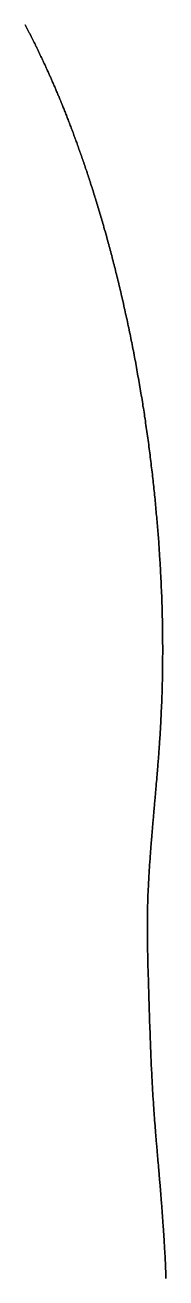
# Model space of a CAD drawing. Header units: inches. Extents: x 130170 to 284068, y 377793 to 804530.
# Drawn here: x 259856.1 to 259868, y 742929.3 to 743034.4 of the extents above; entities that cross this region are included whole.
import ezdxf

# ---------------------------------------------------------------- set-up
doc = ezdxf.new("R2010")
doc.units = ezdxf.units.IN
doc.header["$MEASUREMENT"] = 0
doc.layers.add('muni_il', color=7, linetype='Continuous')

msp = doc.modelspace()

# ---------------------------------------------------------------- linework, layer by layer
at = {"layer": 'muni_il'}
for points in [[(259867.96, 742929.24), (259867.96, 742929.31), (259867.96, 742929.38), (259867.95, 742929.45), (259867.95, 742929.52), (259867.95, 742929.6), (259867.94, 742929.67), (259867.94, 742929.75), (259867.94, 742929.83), (259867.94, 742929.91), (259867.93, 742929.99), (259867.93, 742930.07), (259867.93, 742930.16), (259867.92, 742930.24), (259867.92, 742930.33), (259867.91, 742930.42), (259867.91, 742930.51), (259867.91, 742930.6), (259867.9, 742930.69), (259867.9, 742930.78), (259867.89, 742930.87), (259867.89, 742930.97), (259867.88, 742931.06), (259867.88, 742931.16), (259867.87, 742931.26), (259867.87, 742931.36), (259867.86, 742931.46), (259867.86, 742931.55), (259867.85, 742931.65), (259867.84, 742931.76), (259867.84, 742931.86), (259867.83, 742931.96), (259867.83, 742932.06), (259867.82, 742932.16), (259867.81, 742932.27), (259867.81, 742932.37), (259867.8, 742932.47), (259867.8, 742932.58), (259867.79, 742932.68), (259867.78, 742932.79), (259867.78, 742932.89), (259867.77, 742933), (259867.76, 742933.1), (259867.75, 742933.21), (259867.75, 742933.31), (259867.74, 742933.42), (259867.73, 742933.52), (259867.73, 742933.63), (259867.72, 742933.73), (259867.71, 742933.84), (259867.7, 742933.94), (259867.7, 742934.04), (259867.69, 742934.15), (259867.68, 742934.25), (259867.67, 742934.35), (259867.67, 742934.46), (259867.66, 742934.56), (259867.65, 742934.66), (259867.64, 742934.76), (259867.64, 742934.86), (259867.63, 742934.96), (259867.62, 742935.06), (259867.61, 742935.16), (259867.61, 742935.26), (259867.6, 742935.36), (259867.59, 742935.46), (259867.58, 742935.56), (259867.58, 742935.65), (259867.57, 742935.75), (259867.56, 742935.85), (259867.55, 742935.94), (259867.55, 742936.03), (259867.54, 742936.13), (259867.53, 742936.22), (259867.52, 742936.31), (259867.52, 742936.41), (259867.51, 742936.5), (259867.5, 742936.59), (259867.5, 742936.68), (259867.49, 742936.77), (259867.48, 742936.85), (259867.47, 742936.94), (259867.47, 742937.03), (259867.46, 742937.11), (259867.45, 742937.2), (259867.44, 742937.29), (259867.44, 742937.37), (259867.43, 742937.45), (259867.42, 742937.54), (259867.42, 742937.62), (259867.41, 742937.7), (259867.4, 742937.78), (259867.4, 742937.86), (259867.39, 742937.94), (259867.38, 742938.02), (259867.38, 742938.1), (259867.37, 742938.18), (259867.36, 742938.25), (259867.36, 742938.33), (259867.35, 742938.41), (259867.34, 742938.48), (259867.34, 742938.56), (259867.33, 742938.63), (259867.32, 742938.7), (259867.32, 742938.78), (259867.31, 742938.85), (259867.3, 742938.92), (259867.3, 742938.99), (259867.29, 742939.06), (259867.29, 742939.13), (259867.28, 742939.2), (259867.27, 742939.27), (259867.27, 742939.34), (259867.26, 742939.41), (259867.26, 742939.48), (259867.25, 742939.54), (259867.25, 742939.61), (259867.24, 742939.68), (259867.23, 742939.74), (259867.23, 742939.81), (259867.22, 742939.87), (259867.22, 742939.94), (259867.21, 742940), (259867.21, 742940.07), (259867.2, 742940.13), (259867.19, 742940.2), (259867.19, 742940.26), (259867.18, 742940.32), (259867.18, 742940.38), (259867.17, 742940.44), (259867.17, 742940.51), (259867.16, 742940.57), (259867.16, 742940.63), (259867.15, 742940.69), (259867.15, 742940.75), (259867.14, 742940.81), (259867.14, 742940.87), (259867.13, 742940.93), (259867.13, 742940.99), (259867.12, 742941.05), (259867.12, 742941.11), (259867.11, 742941.17), (259867.11, 742941.22), (259867.1, 742941.28), (259867.1, 742941.34), (259867.09, 742941.4), (259867.09, 742941.46), (259867.08, 742941.51), (259867.08, 742941.57), (259867.08, 742941.63), (259867.07, 742941.68), (259867.07, 742941.74), (259867.06, 742941.8), (259867.06, 742941.85), (259867.05, 742941.91), (259867.05, 742941.97), (259867.04, 742942.02), (259867.04, 742942.08), (259867.04, 742942.14), (259867.03, 742942.19), (259867.03, 742942.25), (259867.02, 742942.3), (259867.02, 742942.36), (259867.01, 742942.41), (259867.01, 742942.47), (259867.01, 742942.52), (259867, 742942.58), (259867, 742942.63), (259866.99, 742942.69), (259866.99, 742942.74), (259866.99, 742942.8), (259866.98, 742942.85), (259866.98, 742942.91), (259866.97, 742942.96), (259866.97, 742943.02), (259866.97, 742943.07), (259866.96, 742943.13), (259866.96, 742943.18), (259866.95, 742943.24), (259866.95, 742943.29), (259866.95, 742943.35), (259866.94, 742943.4), (259866.94, 742943.45), (259866.93, 742943.51), (259866.93, 742943.56), (259866.93, 742943.62), (259866.92, 742943.67), (259866.92, 742943.73), (259866.92, 742943.78), (259866.91, 742943.84), (259866.91, 742943.89), (259866.91, 742943.94), (259866.9, 742944), (259866.9, 742944.05), (259866.9, 742944.11), (259866.89, 742944.16), (259866.89, 742944.22), (259866.88, 742944.27), (259866.88, 742944.32), (259866.88, 742944.38), (259866.87, 742944.43), (259866.87, 742944.49), (259866.87, 742944.54), (259866.86, 742944.6), (259866.86, 742944.65), (259866.86, 742944.7), (259866.85, 742944.76), (259866.85, 742944.81), (259866.85, 742944.87), (259866.84, 742944.92), (259866.84, 742944.98), (259866.84, 742945.03), (259866.83, 742945.09), (259866.83, 742945.14), (259866.83, 742945.2), (259866.83, 742945.25), (259866.82, 742945.3), (259866.82, 742945.36), (259866.82, 742945.41), (259866.81, 742945.47), (259866.81, 742945.52), (259866.81, 742945.58), (259866.8, 742945.63), (259866.8, 742945.69), (259866.8, 742945.74), (259866.8, 742945.8), (259866.79, 742945.85), (259866.79, 742945.91), (259866.79, 742945.96), (259866.78, 742946.02), (259866.78, 742946.07), (259866.78, 742946.13), (259866.77, 742946.19), (259866.77, 742946.24), (259866.77, 742946.3), (259866.77, 742946.35), (259866.76, 742946.41), (259866.76, 742946.46), (259866.76, 742946.52), (259866.76, 742946.57), (259866.75, 742946.63), (259866.75, 742946.69), (259866.75, 742946.74), (259866.74, 742946.8), (259866.74, 742946.85), (259866.74, 742946.91), (259866.74, 742946.97), (259866.73, 742947.02), (259866.73, 742947.08), (259866.73, 742947.14), (259866.73, 742947.19), (259866.72, 742947.25), (259866.72, 742947.31), (259866.72, 742947.36), (259866.72, 742947.42), (259866.71, 742947.48), (259866.71, 742947.53), (259866.71, 742947.59), (259866.71, 742947.65), (259866.7, 742947.71), (259866.7, 742947.76), (259866.7, 742947.82), (259866.7, 742947.88), (259866.69, 742947.94), (259866.69, 742947.99), (259866.69, 742948.05), (259866.69, 742948.11), (259866.68, 742948.17), (259866.68, 742948.23), (259866.68, 742948.28), (259866.68, 742948.34), (259866.68, 742948.4), (259866.67, 742948.46), (259866.67, 742948.52), (259866.67, 742948.58), (259866.67, 742948.64), (259866.66, 742948.69), (259866.66, 742948.75), (259866.66, 742948.81), (259866.66, 742948.87), (259866.66, 742948.93), (259866.65, 742948.99), (259866.65, 742949.05), (259866.65, 742949.11), (259866.65, 742949.17), (259866.64, 742949.23), (259866.64, 742949.29), (259866.64, 742949.35), (259866.64, 742949.41), (259866.64, 742949.47), (259866.63, 742949.53), (259866.63, 742949.59), (259866.63, 742949.65), (259866.63, 742949.71), (259866.62, 742949.77), (259866.62, 742949.83), (259866.62, 742949.89), (259866.62, 742949.95), (259866.62, 742950.02), (259866.61, 742950.08), (259866.61, 742950.14), (259866.61, 742950.2), (259866.61, 742950.26), (259866.61, 742950.32), (259866.6, 742950.38), (259866.6, 742950.45), (259866.6, 742950.51), (259866.6, 742950.57), (259866.59, 742950.63), (259866.59, 742950.69), (259866.59, 742950.76), (259866.59, 742950.82), (259866.59, 742950.88), (259866.58, 742950.94), (259866.58, 742951), (259866.58, 742951.07), (259866.58, 742951.13), (259866.58, 742951.19), (259866.57, 742951.25), (259866.57, 742951.32), (259866.57, 742951.38), (259866.57, 742951.44), (259866.57, 742951.51), (259866.56, 742951.57), (259866.56, 742951.63), (259866.56, 742951.7), (259866.56, 742951.76), (259866.56, 742951.82), (259866.55, 742951.88), (259866.55, 742951.95), (259866.55, 742952.01), (259866.55, 742952.07), (259866.55, 742952.14), (259866.54, 742952.2), (259866.54, 742952.26), (259866.54, 742952.33), (259866.54, 742952.39), (259866.54, 742952.45), (259866.53, 742952.52), (259866.53, 742952.58), (259866.53, 742952.65), (259866.53, 742952.71), (259866.53, 742952.77), (259866.52, 742952.84), (259866.52, 742952.9), (259866.52, 742952.96), (259866.52, 742953.03), (259866.52, 742953.09), (259866.51, 742953.15), (259866.51, 742953.22), (259866.51, 742953.28), (259866.51, 742953.34), (259866.51, 742953.41), (259866.51, 742953.47), (259866.5, 742953.53), (259866.5, 742953.6), (259866.5, 742953.66), (259866.5, 742953.72), (259866.5, 742953.79), (259866.49, 742953.85), (259866.49, 742953.91), (259866.49, 742953.97), (259866.49, 742954.04), (259866.49, 742954.1), (259866.49, 742954.16), (259866.48, 742954.23), (259866.48, 742954.29), (259866.48, 742954.35), (259866.48, 742954.41), (259866.48, 742954.48), (259866.47, 742954.54), (259866.47, 742954.6), (259866.47, 742954.66), (259866.47, 742954.72), (259866.47, 742954.79), (259866.47, 742954.85), (259866.46, 742954.91), (259866.46, 742954.97), (259866.46, 742955.03), (259866.46, 742955.09), (259866.46, 742955.16), (259866.46, 742955.22), (259866.45, 742955.28), (259866.45, 742955.34), (259866.45, 742955.4), (259866.45, 742955.46), (259866.45, 742955.52), (259866.45, 742955.58), (259866.45, 742955.64), (259866.44, 742955.7), (259866.44, 742955.76), (259866.44, 742955.82), (259866.44, 742955.88), (259866.44, 742955.94), (259866.44, 742956), (259866.44, 742956.06), (259866.43, 742956.12), (259866.43, 742956.18), (259866.43, 742956.24), (259866.43, 742956.3), (259866.43, 742956.36), (259866.43, 742956.42), (259866.43, 742956.48), (259866.43, 742956.54), (259866.42, 742956.59), (259866.42, 742956.65), (259866.42, 742956.71), (259866.42, 742956.77), (259866.42, 742956.83), (259866.42, 742956.89), (259866.42, 742956.94), (259866.42, 742957), (259866.42, 742957.06), (259866.41, 742957.12), (259866.41, 742957.17), (259866.41, 742957.23), (259866.41, 742957.29), (259866.41, 742957.34), (259866.41, 742957.4), (259866.41, 742957.46), (259866.41, 742957.51), (259866.41, 742957.57), (259866.41, 742957.63), (259866.41, 742957.68), (259866.41, 742957.74), (259866.41, 742957.79), (259866.41, 742957.85), (259866.4, 742957.9), (259866.4, 742957.96), (259866.4, 742958.02), (259866.4, 742958.07), (259866.4, 742958.13), (259866.4, 742958.18), (259866.4, 742958.24), (259866.4, 742958.29), (259866.4, 742958.34), (259866.4, 742958.4), (259866.4, 742958.45), (259866.4, 742958.51), (259866.4, 742958.56), (259866.4, 742958.62), (259866.4, 742958.67), (259866.4, 742958.72), (259866.4, 742958.78), (259866.4, 742958.83), (259866.4, 742958.89), (259866.4, 742958.94), (259866.4, 742958.99), (259866.4, 742959.05), (259866.4, 742959.1), (259866.4, 742959.15), (259866.4, 742959.21), (259866.4, 742959.26), (259866.4, 742959.31), (259866.4, 742959.37), (259866.4, 742959.42), (259866.4, 742959.47), (259866.4, 742959.52), (259866.4, 742959.58), (259866.41, 742959.63), (259866.41, 742959.68), (259866.41, 742959.73), (259866.41, 742959.79), (259866.41, 742959.84), (259866.41, 742959.89), (259866.41, 742959.94), (259866.41, 742960), (259866.41, 742960.05), (259866.41, 742960.1), (259866.41, 742960.15), (259866.41, 742960.21), (259866.42, 742960.26), (259866.42, 742960.31), (259866.42, 742960.36), (259866.42, 742960.41), (259866.42, 742960.47), (259866.42, 742960.52), (259866.42, 742960.57), (259866.42, 742960.62), (259866.43, 742960.67), (259866.43, 742960.73), (259866.43, 742960.78), (259866.43, 742960.83), (259866.43, 742960.88), (259866.43, 742960.93), (259866.43, 742960.99), (259866.44, 742961.04), (259866.44, 742961.09), (259866.44, 742961.14), (259866.44, 742961.19), (259866.44, 742961.25), (259866.45, 742961.3), (259866.45, 742961.35), (259866.45, 742961.4), (259866.45, 742961.46), (259866.45, 742961.51), (259866.46, 742961.56), (259866.46, 742961.61), (259866.46, 742961.66), (259866.46, 742961.72), (259866.46, 742961.77), (259866.47, 742961.82), (259866.47, 742961.87), (259866.47, 742961.93), (259866.47, 742961.98), (259866.48, 742962.03), (259866.48, 742962.08), (259866.48, 742962.14), (259866.48, 742962.19), (259866.49, 742962.24), (259866.49, 742962.3), (259866.49, 742962.35), (259866.49, 742962.4), (259866.5, 742962.45), (259866.5, 742962.51), (259866.5, 742962.56), (259866.51, 742962.61), (259866.51, 742962.67), (259866.51, 742962.72), (259866.51, 742962.77), (259866.52, 742962.83), (259866.52, 742962.88), (259866.52, 742962.93), (259866.53, 742962.99), (259866.53, 742963.04), (259866.53, 742963.09), (259866.54, 742963.15), (259866.54, 742963.2), (259866.54, 742963.26), (259866.55, 742963.31), (259866.55, 742963.36), (259866.55, 742963.42), (259866.56, 742963.47), (259866.56, 742963.53), (259866.56, 742963.58), (259866.57, 742963.64), (259866.57, 742963.69), (259866.57, 742963.74), (259866.58, 742963.8), (259866.58, 742963.85), (259866.58, 742963.91), (259866.59, 742963.96), (259866.59, 742964.02), (259866.6, 742964.07), (259866.6, 742964.13), (259866.6, 742964.18), (259866.61, 742964.24), (259866.61, 742964.29), (259866.62, 742964.35), (259866.62, 742964.41), (259866.62, 742964.46), (259866.63, 742964.52), (259866.63, 742964.57), (259866.63, 742964.63), (259866.64, 742964.68), (259866.64, 742964.74), (259866.65, 742964.8), (259866.65, 742964.85), (259866.66, 742964.91), (259866.66, 742964.96), (259866.66, 742965.02), (259866.67, 742965.08), (259866.67, 742965.13), (259866.68, 742965.19), (259866.68, 742965.25), (259866.69, 742965.3), (259866.69, 742965.36), (259866.69, 742965.42), (259866.7, 742965.47), (259866.7, 742965.53), (259866.71, 742965.59), (259866.71, 742965.64), (259866.72, 742965.7), (259866.72, 742965.76), (259866.73, 742965.81), (259866.73, 742965.87), (259866.74, 742965.93), (259866.74, 742965.99), (259866.74, 742966.04), (259866.75, 742966.1), (259866.75, 742966.16), (259866.76, 742966.22), (259866.76, 742966.27), (259866.77, 742966.33), (259866.77, 742966.39), (259866.78, 742966.45), (259866.78, 742966.5), (259866.79, 742966.56), (259866.79, 742966.62), (259866.8, 742966.68), (259866.8, 742966.74), (259866.81, 742966.8), (259866.81, 742966.85), (259866.82, 742966.91), (259866.82, 742966.97), (259866.83, 742967.03), (259866.83, 742967.09), (259866.84, 742967.14), (259866.84, 742967.2), (259866.85, 742967.26), (259866.85, 742967.32), (259866.86, 742967.38), (259866.86, 742967.44), (259866.87, 742967.5), (259866.87, 742967.56), (259866.88, 742967.61), (259866.88, 742967.67), (259866.89, 742967.73), (259866.89, 742967.79), (259866.9, 742967.85), (259866.9, 742967.91), (259866.91, 742967.97), (259866.91, 742968.03), (259866.92, 742968.09), (259866.92, 742968.15), (259866.93, 742968.21), (259866.93, 742968.27), (259866.94, 742968.33), (259866.94, 742968.39), (259866.95, 742968.45), (259866.95, 742968.51), (259866.96, 742968.57), (259866.97, 742968.63), (259866.97, 742968.69), (259866.98, 742968.75), (259866.98, 742968.81), (259866.99, 742968.87), (259866.99, 742968.93), (259867, 742968.99), (259867, 742969.05), (259867.01, 742969.11), (259867.01, 742969.17), (259867.02, 742969.23), (259867.02, 742969.29), (259867.03, 742969.35), (259867.03, 742969.41), (259867.04, 742969.47), (259867.05, 742969.54), (259867.05, 742969.6), (259867.06, 742969.66), (259867.06, 742969.72), (259867.07, 742969.78), (259867.07, 742969.84), (259867.08, 742969.91), (259867.08, 742969.97), (259867.09, 742970.03), (259867.09, 742970.09), (259867.1, 742970.15), (259867.11, 742970.22), (259867.11, 742970.28), (259867.12, 742970.34), (259867.12, 742970.4), (259867.13, 742970.47), (259867.13, 742970.53), (259867.14, 742970.59), (259867.14, 742970.66), (259867.15, 742970.72), (259867.15, 742970.79), (259867.16, 742970.85), (259867.17, 742970.91), (259867.17, 742970.98), (259867.18, 742971.04), (259867.18, 742971.11), (259867.19, 742971.17), (259867.19, 742971.24), (259867.2, 742971.3), (259867.2, 742971.37), (259867.21, 742971.43), (259867.22, 742971.5), (259867.22, 742971.56), (259867.23, 742971.63), (259867.23, 742971.7), (259867.24, 742971.76), (259867.24, 742971.83), (259867.25, 742971.9), (259867.25, 742971.97), (259867.26, 742972.03), (259867.27, 742972.1), (259867.27, 742972.17), (259867.28, 742972.24), (259867.28, 742972.31), (259867.29, 742972.37), (259867.29, 742972.44), (259867.3, 742972.51), (259867.3, 742972.58), (259867.31, 742972.65), (259867.31, 742972.72), (259867.32, 742972.79), (259867.33, 742972.86), (259867.33, 742972.94), (259867.34, 742973.01), (259867.34, 742973.08), (259867.35, 742973.15), (259867.35, 742973.22), (259867.36, 742973.3), (259867.36, 742973.37), (259867.37, 742973.44), (259867.37, 742973.52), (259867.38, 742973.59), (259867.39, 742973.66), (259867.39, 742973.74), (259867.4, 742973.81), (259867.4, 742973.89), (259867.41, 742973.97), (259867.41, 742974.04), (259867.42, 742974.12), (259867.42, 742974.2), (259867.43, 742974.27), (259867.43, 742974.35), (259867.44, 742974.43), (259867.44, 742974.51), (259867.45, 742974.59), (259867.45, 742974.67), (259867.46, 742974.75), (259867.46, 742974.83), (259867.47, 742974.91), (259867.47, 742974.99), (259867.48, 742975.07), (259867.48, 742975.15), (259867.49, 742975.24), (259867.49, 742975.32), (259867.5, 742975.4), (259867.5, 742975.49), (259867.51, 742975.57), (259867.51, 742975.66), (259867.52, 742975.74), (259867.52, 742975.83), (259867.53, 742975.92), (259867.53, 742976), (259867.54, 742976.09), (259867.54, 742976.18), (259867.54, 742976.27), (259867.55, 742976.36), (259867.55, 742976.45), (259867.56, 742976.54), (259867.56, 742976.63), (259867.57, 742976.72), (259867.57, 742976.81), (259867.57, 742976.91), (259867.58, 742977), (259867.58, 742977.09), (259867.59, 742977.19), (259867.59, 742977.28), (259867.59, 742977.38), (259867.6, 742977.47), (259867.6, 742977.57), (259867.61, 742977.67), (259867.61, 742977.77), (259867.61, 742977.86), (259867.62, 742977.96), (259867.62, 742978.06), (259867.62, 742978.16), (259867.63, 742978.27), (259867.63, 742978.37), (259867.63, 742978.47), (259867.64, 742978.57), (259867.64, 742978.68), (259867.64, 742978.78), (259867.65, 742978.89), (259867.65, 742978.99), (259867.65, 742979.1), (259867.65, 742979.2), (259867.66, 742979.31), (259867.66, 742979.42), (259867.66, 742979.53), (259867.66, 742979.64), (259867.66, 742979.75), (259867.67, 742979.86), (259867.67, 742979.97), (259867.67, 742980.08), (259867.67, 742980.2), (259867.67, 742980.31), (259867.68, 742980.42), (259867.68, 742980.54), (259867.68, 742980.65), (259867.68, 742980.77), (259867.68, 742980.89), (259867.68, 742981), (259867.68, 742981.12), (259867.68, 742981.24), (259867.68, 742981.36), (259867.68, 742981.48), (259867.69, 742981.6), (259867.69, 742981.73), (259867.69, 742981.85), (259867.69, 742981.97), (259867.69, 742982.09), (259867.69, 742982.22), (259867.69, 742982.35), (259867.68, 742982.47), (259867.68, 742982.6), (259867.68, 742982.73), (259867.68, 742982.85), (259867.68, 742982.98), (259867.68, 742983.11), (259867.68, 742983.24), (259867.68, 742983.37), (259867.68, 742983.5), (259867.67, 742983.64), (259867.67, 742983.77), (259867.67, 742983.9), (259867.67, 742984.04), (259867.66, 742984.17), (259867.66, 742984.31), (259867.66, 742984.45), (259867.66, 742984.58), (259867.65, 742984.72), (259867.65, 742984.86), (259867.65, 742985), (259867.64, 742985.14), (259867.64, 742985.28), (259867.64, 742985.42), (259867.63, 742985.56), (259867.63, 742985.71), (259867.62, 742985.85), (259867.62, 742985.99), (259867.61, 742986.14), (259867.61, 742986.28), (259867.6, 742986.43), (259867.6, 742986.58), (259867.59, 742986.72), (259867.58, 742986.87), (259867.58, 742987.02), (259867.57, 742987.17), (259867.57, 742987.32), (259867.56, 742987.47), (259867.55, 742987.62), (259867.55, 742987.77), (259867.54, 742987.92), (259867.53, 742988.08), (259867.52, 742988.23), (259867.51, 742988.38), (259867.51, 742988.54), (259867.5, 742988.69), (259867.49, 742988.85), (259867.48, 742989.01), (259867.47, 742989.16), (259867.46, 742989.32), (259867.45, 742989.48), (259867.44, 742989.64), (259867.43, 742989.8), (259867.42, 742989.96), (259867.41, 742990.12), (259867.4, 742990.28), (259867.39, 742990.44), (259867.38, 742990.6), (259867.37, 742990.76), (259867.36, 742990.93), (259867.35, 742991.09), (259867.33, 742991.26), (259867.32, 742991.42), (259867.31, 742991.59), (259867.3, 742991.75), (259867.28, 742991.92), (259867.27, 742992.08), (259867.26, 742992.25), (259867.24, 742992.42), (259867.23, 742992.58), (259867.21, 742992.75), (259867.2, 742992.92), (259867.18, 742993.09), (259867.17, 742993.26), (259867.15, 742993.43), (259867.14, 742993.6), (259867.12, 742993.77), (259867.11, 742993.94), (259867.09, 742994.11), (259867.07, 742994.29), (259867.06, 742994.46), (259867.04, 742994.63), (259867.02, 742994.8), (259867.01, 742994.98), (259866.99, 742995.15), (259866.97, 742995.32), (259866.95, 742995.5), (259866.93, 742995.67), (259866.91, 742995.85), (259866.89, 742996.02), (259866.88, 742996.2), (259866.86, 742996.37), (259866.84, 742996.55), (259866.82, 742996.73), (259866.79, 742996.9), (259866.77, 742997.08), (259866.75, 742997.26), (259866.73, 742997.43), (259866.71, 742997.61), (259866.69, 742997.79), (259866.67, 742997.97), (259866.64, 742998.14), (259866.62, 742998.32), (259866.6, 742998.5), (259866.58, 742998.68), (259866.55, 742998.86), (259866.53, 742999.03), (259866.51, 742999.21), (259866.48, 742999.39), (259866.46, 742999.57), (259866.43, 742999.75), (259866.41, 742999.93), (259866.38, 743000.11), (259866.36, 743000.29), (259866.33, 743000.47), (259866.31, 743000.65), (259866.28, 743000.83), (259866.25, 743001.01), (259866.23, 743001.19), (259866.2, 743001.37), (259866.17, 743001.55), (259866.15, 743001.73), (259866.12, 743001.91), (259866.09, 743002.08), (259866.06, 743002.26), (259866.03, 743002.44), (259866.01, 743002.62), (259865.98, 743002.8), (259865.95, 743002.98), (259865.92, 743003.16), (259865.89, 743003.34), (259865.86, 743003.52), (259865.83, 743003.7), (259865.8, 743003.88), (259865.77, 743004.06), (259865.74, 743004.24), (259865.71, 743004.42), (259865.68, 743004.59), (259865.64, 743004.77), (259865.61, 743004.95), (259865.58, 743005.13), (259865.55, 743005.31), (259865.52, 743005.48), (259865.48, 743005.66), (259865.45, 743005.84), (259865.42, 743006.02), (259865.39, 743006.19), (259865.35, 743006.37), (259865.32, 743006.55), (259865.29, 743006.72), (259865.25, 743006.9), (259865.22, 743007.07), (259865.18, 743007.25), (259865.15, 743007.42), (259865.11, 743007.6), (259865.08, 743007.77), (259865.04, 743007.95), (259865.01, 743008.12), (259864.97, 743008.3), (259864.94, 743008.47), (259864.9, 743008.64), (259864.87, 743008.82), (259864.83, 743008.99), (259864.79, 743009.16), (259864.76, 743009.33), (259864.72, 743009.5), (259864.69, 743009.67), (259864.65, 743009.84), (259864.61, 743010.01), (259864.57, 743010.18), (259864.54, 743010.35), (259864.5, 743010.52), (259864.46, 743010.69), (259864.42, 743010.86), (259864.39, 743011.03), (259864.35, 743011.19), (259864.31, 743011.36), (259864.27, 743011.53), (259864.23, 743011.69), (259864.19, 743011.86), (259864.16, 743012.02), (259864.12, 743012.19), (259864.08, 743012.35), (259864.04, 743012.52), (259864, 743012.68), (259863.96, 743012.84), (259863.92, 743013), (259863.88, 743013.17), (259863.84, 743013.33), (259863.8, 743013.49), (259863.76, 743013.65), (259863.72, 743013.81), (259863.68, 743013.97), (259863.64, 743014.12), (259863.6, 743014.28), (259863.56, 743014.44), (259863.52, 743014.6), (259863.48, 743014.75), (259863.44, 743014.91), (259863.4, 743015.06), (259863.36, 743015.22), (259863.32, 743015.37), (259863.28, 743015.53), (259863.24, 743015.68), (259863.19, 743015.83), (259863.15, 743015.98), (259863.11, 743016.13), (259863.07, 743016.28), (259863.03, 743016.43), (259862.99, 743016.58), (259862.95, 743016.73), (259862.91, 743016.88), (259862.87, 743017.03), (259862.82, 743017.17), (259862.78, 743017.32), (259862.74, 743017.46), (259862.7, 743017.61), (259862.66, 743017.75), (259862.62, 743017.9), (259862.58, 743018.04), (259862.53, 743018.18), (259862.49, 743018.32), (259862.45, 743018.46), (259862.41, 743018.6), (259862.37, 743018.74), (259862.33, 743018.88), (259862.29, 743019.02), (259862.24, 743019.16), (259862.2, 743019.3), (259862.16, 743019.43), (259862.12, 743019.57), (259862.08, 743019.7), (259862.04, 743019.84), (259861.99, 743019.97), (259861.95, 743020.1), (259861.91, 743020.24), (259861.87, 743020.37), (259861.83, 743020.5), (259861.79, 743020.63), (259861.75, 743020.76), (259861.71, 743020.89), (259861.66, 743021.02), (259861.62, 743021.14), (259861.58, 743021.27), (259861.54, 743021.4), (259861.5, 743021.52), (259861.46, 743021.65), (259861.42, 743021.77), (259861.38, 743021.89), (259861.34, 743022.02), (259861.3, 743022.14), (259861.26, 743022.26), (259861.21, 743022.38), (259861.17, 743022.5), (259861.13, 743022.62), (259861.09, 743022.74), (259861.05, 743022.86), (259861.01, 743022.98), (259860.97, 743023.09), (259860.93, 743023.21), (259860.89, 743023.32), (259860.85, 743023.44), (259860.81, 743023.55), (259860.77, 743023.66), (259860.73, 743023.78), (259860.69, 743023.89), (259860.65, 743024), (259860.61, 743024.11), (259860.57, 743024.22), (259860.54, 743024.33), (259860.5, 743024.44), (259860.46, 743024.55), (259860.42, 743024.65), (259860.38, 743024.76), (259860.34, 743024.87), (259860.3, 743024.97), (259860.26, 743025.08), (259860.22, 743025.18), (259860.19, 743025.28), (259860.15, 743025.39), (259860.11, 743025.49), (259860.07, 743025.59), (259860.03, 743025.69), (259860, 743025.79), (259859.96, 743025.89), (259859.92, 743025.99), (259859.88, 743026.09), (259859.85, 743026.18), (259859.81, 743026.28), (259859.77, 743026.38), (259859.73, 743026.47), (259859.7, 743026.57), (259859.66, 743026.66), (259859.62, 743026.76), (259859.59, 743026.85), (259859.55, 743026.94), (259859.51, 743027.03), (259859.48, 743027.13), (259859.44, 743027.22), (259859.4, 743027.31), (259859.37, 743027.4), (259859.33, 743027.49), (259859.3, 743027.57), (259859.26, 743027.66), (259859.23, 743027.75), (259859.19, 743027.84), (259859.16, 743027.92), (259859.12, 743028.01), (259859.09, 743028.09), (259859.05, 743028.18), (259859.02, 743028.26), (259858.98, 743028.35), (259858.95, 743028.43), (259858.91, 743028.51), (259858.88, 743028.59), (259858.84, 743028.68), (259858.81, 743028.76), (259858.77, 743028.84), (259858.74, 743028.92), (259858.71, 743029), (259858.67, 743029.07), (259858.64, 743029.15), (259858.61, 743029.23), (259858.57, 743029.31), (259858.54, 743029.39), (259858.51, 743029.46), (259858.47, 743029.54), (259858.44, 743029.61), (259858.41, 743029.69), (259858.37, 743029.76), (259858.34, 743029.84), (259858.31, 743029.91), (259858.28, 743029.99), (259858.25, 743030.06), (259858.21, 743030.13), (259858.18, 743030.2), (259858.15, 743030.27), (259858.12, 743030.35), (259858.08, 743030.42), (259858.05, 743030.49), (259858.02, 743030.56), (259857.99, 743030.63), (259857.96, 743030.7), (259857.93, 743030.76), (259857.9, 743030.83), (259857.86, 743030.9), (259857.83, 743030.97), (259857.8, 743031.04), (259857.77, 743031.1), (259857.74, 743031.17), (259857.71, 743031.24), (259857.68, 743031.3), (259857.65, 743031.37), (259857.62, 743031.43), (259857.59, 743031.5), (259857.56, 743031.56), (259857.53, 743031.63), (259857.5, 743031.69), (259857.46, 743031.76), (259857.43, 743031.82), (259857.4, 743031.88), (259857.37, 743031.95), (259857.34, 743032.01), (259857.31, 743032.07), (259857.28, 743032.14), (259857.25, 743032.2), (259857.22, 743032.26), (259857.19, 743032.32), (259857.16, 743032.38), (259857.13, 743032.44), (259857.1, 743032.51), (259857.07, 743032.57), (259857.04, 743032.63), (259857.01, 743032.69), (259856.99, 743032.75), (259856.96, 743032.81), (259856.93, 743032.87), (259856.9, 743032.93), (259856.87, 743032.99), (259856.84, 743033.05), (259856.81, 743033.1), (259856.78, 743033.16), (259856.75, 743033.22), (259856.72, 743033.28), (259856.69, 743033.34), (259856.66, 743033.4), (259856.63, 743033.46), (259856.6, 743033.52), (259856.57, 743033.57), (259856.54, 743033.63), (259856.51, 743033.69), (259856.48, 743033.75), (259856.45, 743033.81), (259856.42, 743033.86), (259856.39, 743033.92), (259856.36, 743033.98), (259856.33, 743034.04), (259856.3, 743034.09), (259856.27, 743034.15), (259856.24, 743034.21), (259856.21, 743034.27), (259856.18, 743034.32), (259856.15, 743034.38), (259856.12, 743034.44)], [(259856.12, 743034.44), (259856.15, 743034.38), (259856.18, 743034.32), (259856.21, 743034.27), (259856.24, 743034.21), (259856.27, 743034.15), (259856.3, 743034.09), (259856.33, 743034.04), (259856.36, 743033.98), (259856.39, 743033.92), (259856.42, 743033.86), (259856.45, 743033.81), (259856.48, 743033.75), (259856.51, 743033.69), (259856.54, 743033.63), (259856.57, 743033.57), (259856.6, 743033.52), (259856.63, 743033.46), (259856.66, 743033.4), (259856.69, 743033.34), (259856.72, 743033.28), (259856.75, 743033.22), (259856.78, 743033.16), (259856.81, 743033.1), (259856.84, 743033.05), (259856.87, 743032.99), (259856.9, 743032.93), (259856.93, 743032.87), (259856.96, 743032.81), (259856.99, 743032.75), (259857.01, 743032.69), (259857.04, 743032.63), (259857.07, 743032.57), (259857.1, 743032.51), (259857.13, 743032.44), (259857.16, 743032.38), (259857.19, 743032.32), (259857.22, 743032.26), (259857.25, 743032.2), (259857.28, 743032.14), (259857.31, 743032.07), (259857.34, 743032.01), (259857.37, 743031.95), (259857.4, 743031.88), (259857.43, 743031.82), (259857.46, 743031.76), (259857.5, 743031.69), (259857.53, 743031.63), (259857.56, 743031.56), (259857.59, 743031.5), (259857.62, 743031.43), (259857.65, 743031.37), (259857.68, 743031.3), (259857.71, 743031.24), (259857.74, 743031.17), (259857.77, 743031.1), (259857.8, 743031.04), (259857.83, 743030.97), (259857.86, 743030.9), (259857.9, 743030.83), (259857.93, 743030.76), (259857.96, 743030.7), (259857.99, 743030.63), (259858.02, 743030.56), (259858.05, 743030.49), (259858.08, 743030.42), (259858.12, 743030.35), (259858.15, 743030.27), (259858.18, 743030.2), (259858.21, 743030.13), (259858.25, 743030.06), (259858.28, 743029.99), (259858.31, 743029.91), (259858.34, 743029.84), (259858.37, 743029.76), (259858.41, 743029.69), (259858.44, 743029.61), (259858.47, 743029.54), (259858.51, 743029.46), (259858.54, 743029.39), (259858.57, 743029.31), (259858.61, 743029.23), (259858.64, 743029.15), (259858.67, 743029.07), (259858.71, 743029), (259858.74, 743028.92), (259858.77, 743028.84), (259858.81, 743028.76), (259858.84, 743028.68), (259858.88, 743028.59), (259858.91, 743028.51), (259858.95, 743028.43), (259858.98, 743028.35), (259859.02, 743028.26), (259859.05, 743028.18), (259859.09, 743028.09), (259859.12, 743028.01), (259859.16, 743027.92), (259859.19, 743027.84), (259859.23, 743027.75), (259859.26, 743027.66), (259859.3, 743027.57), (259859.33, 743027.49), (259859.37, 743027.4), (259859.4, 743027.31), (259859.44, 743027.22), (259859.48, 743027.13), (259859.51, 743027.03), (259859.55, 743026.94), (259859.59, 743026.85), (259859.62, 743026.76), (259859.66, 743026.66), (259859.7, 743026.57), (259859.73, 743026.47), (259859.77, 743026.38), (259859.81, 743026.28), (259859.85, 743026.18), (259859.88, 743026.09), (259859.92, 743025.99), (259859.96, 743025.89), (259860, 743025.79), (259860.03, 743025.69), (259860.07, 743025.59), (259860.11, 743025.49), (259860.15, 743025.39), (259860.19, 743025.28), (259860.22, 743025.18), (259860.26, 743025.08), (259860.3, 743024.97), (259860.34, 743024.87), (259860.38, 743024.76), (259860.42, 743024.65), (259860.46, 743024.55), (259860.5, 743024.44), (259860.54, 743024.33), (259860.57, 743024.22), (259860.61, 743024.11), (259860.65, 743024), (259860.69, 743023.89), (259860.73, 743023.78), (259860.77, 743023.66), (259860.81, 743023.55), (259860.85, 743023.44), (259860.89, 743023.32), (259860.93, 743023.21), (259860.97, 743023.09), (259861.01, 743022.98), (259861.05, 743022.86), (259861.09, 743022.74), (259861.13, 743022.62), (259861.17, 743022.5), (259861.21, 743022.38), (259861.26, 743022.26), (259861.3, 743022.14), (259861.34, 743022.02), (259861.38, 743021.89), (259861.42, 743021.77), (259861.46, 743021.65), (259861.5, 743021.52), (259861.54, 743021.4), (259861.58, 743021.27), (259861.62, 743021.14), (259861.66, 743021.02), (259861.71, 743020.89), (259861.75, 743020.76), (259861.79, 743020.63), (259861.83, 743020.5), (259861.87, 743020.37), (259861.91, 743020.24), (259861.95, 743020.1), (259861.99, 743019.97), (259862.04, 743019.84), (259862.08, 743019.7), (259862.12, 743019.57), (259862.16, 743019.43), (259862.2, 743019.3), (259862.24, 743019.16), (259862.29, 743019.02), (259862.33, 743018.88), (259862.37, 743018.74), (259862.41, 743018.6), (259862.45, 743018.46), (259862.49, 743018.32), (259862.53, 743018.18), (259862.58, 743018.04), (259862.62, 743017.9), (259862.66, 743017.75), (259862.7, 743017.61), (259862.74, 743017.46), (259862.78, 743017.32), (259862.82, 743017.17), (259862.87, 743017.03), (259862.91, 743016.88), (259862.95, 743016.73), (259862.99, 743016.58), (259863.03, 743016.43), (259863.07, 743016.28), (259863.11, 743016.13), (259863.15, 743015.98), (259863.19, 743015.83), (259863.24, 743015.68), (259863.28, 743015.53), (259863.32, 743015.37), (259863.36, 743015.22), (259863.4, 743015.06), (259863.44, 743014.91), (259863.48, 743014.75), (259863.52, 743014.6), (259863.56, 743014.44), (259863.6, 743014.28), (259863.64, 743014.12), (259863.68, 743013.97), (259863.72, 743013.81), (259863.76, 743013.65), (259863.8, 743013.49), (259863.84, 743013.33), (259863.88, 743013.17), (259863.92, 743013), (259863.96, 743012.84), (259864, 743012.68), (259864.04, 743012.52), (259864.08, 743012.35), (259864.12, 743012.19), (259864.16, 743012.02), (259864.19, 743011.86), (259864.23, 743011.69), (259864.27, 743011.53), (259864.31, 743011.36), (259864.35, 743011.19), (259864.39, 743011.03), (259864.42, 743010.86), (259864.46, 743010.69), (259864.5, 743010.52), (259864.54, 743010.35), (259864.57, 743010.18), (259864.61, 743010.01), (259864.65, 743009.84), (259864.69, 743009.67), (259864.72, 743009.5), (259864.76, 743009.33), (259864.79, 743009.16), (259864.83, 743008.99), (259864.87, 743008.82), (259864.9, 743008.64), (259864.94, 743008.47), (259864.97, 743008.3), (259865.01, 743008.12), (259865.04, 743007.95), (259865.08, 743007.77), (259865.11, 743007.6), (259865.15, 743007.42), (259865.18, 743007.25), (259865.22, 743007.07), (259865.25, 743006.9), (259865.29, 743006.72), (259865.32, 743006.55), (259865.35, 743006.37), (259865.39, 743006.19), (259865.42, 743006.02), (259865.45, 743005.84), (259865.48, 743005.66), (259865.52, 743005.48), (259865.55, 743005.31), (259865.58, 743005.13), (259865.61, 743004.95), (259865.64, 743004.77), (259865.68, 743004.59), (259865.71, 743004.42), (259865.74, 743004.24), (259865.77, 743004.06), (259865.8, 743003.88), (259865.83, 743003.7), (259865.86, 743003.52), (259865.89, 743003.34), (259865.92, 743003.16), (259865.95, 743002.98), (259865.98, 743002.8), (259866.01, 743002.62), (259866.03, 743002.44), (259866.06, 743002.26), (259866.09, 743002.08), (259866.12, 743001.91), (259866.15, 743001.73), (259866.17, 743001.55), (259866.2, 743001.37), (259866.23, 743001.19), (259866.25, 743001.01), (259866.28, 743000.83), (259866.31, 743000.65), (259866.33, 743000.47), (259866.36, 743000.29), (259866.38, 743000.11), (259866.41, 742999.93), (259866.43, 742999.75), (259866.46, 742999.57), (259866.48, 742999.39), (259866.51, 742999.21), (259866.53, 742999.03), (259866.55, 742998.86), (259866.58, 742998.68), (259866.6, 742998.5), (259866.62, 742998.32), (259866.64, 742998.14), (259866.67, 742997.97), (259866.69, 742997.79), (259866.71, 742997.61), (259866.73, 742997.43), (259866.75, 742997.26), (259866.77, 742997.08), (259866.79, 742996.9), (259866.82, 742996.73), (259866.84, 742996.55), (259866.86, 742996.37), (259866.88, 742996.2), (259866.89, 742996.02), (259866.91, 742995.85), (259866.93, 742995.67), (259866.95, 742995.5), (259866.97, 742995.32), (259866.99, 742995.15), (259867.01, 742994.98), (259867.02, 742994.8), (259867.04, 742994.63), (259867.06, 742994.46), (259867.07, 742994.29), (259867.09, 742994.11), (259867.11, 742993.94), (259867.12, 742993.77), (259867.14, 742993.6), (259867.15, 742993.43), (259867.17, 742993.26), (259867.18, 742993.09), (259867.2, 742992.92), (259867.21, 742992.75), (259867.23, 742992.58), (259867.24, 742992.42), (259867.26, 742992.25), (259867.27, 742992.08), (259867.28, 742991.92), (259867.3, 742991.75), (259867.31, 742991.59), (259867.32, 742991.42), (259867.33, 742991.26), (259867.35, 742991.09), (259867.36, 742990.93), (259867.37, 742990.76), (259867.38, 742990.6), (259867.39, 742990.44), (259867.4, 742990.28), (259867.41, 742990.12), (259867.42, 742989.96), (259867.43, 742989.8), (259867.44, 742989.64), (259867.45, 742989.48), (259867.46, 742989.32), (259867.47, 742989.16), (259867.48, 742989.01), (259867.49, 742988.85), (259867.5, 742988.69), (259867.51, 742988.54), (259867.51, 742988.38), (259867.52, 742988.23), (259867.53, 742988.08), (259867.54, 742987.92), (259867.55, 742987.77), (259867.55, 742987.62), (259867.56, 742987.47), (259867.57, 742987.32), (259867.57, 742987.17), (259867.58, 742987.02), (259867.58, 742986.87), (259867.59, 742986.72), (259867.6, 742986.58), (259867.6, 742986.43), (259867.61, 742986.28), (259867.61, 742986.14), (259867.62, 742985.99), (259867.62, 742985.85), (259867.63, 742985.71), (259867.63, 742985.56), (259867.64, 742985.42), (259867.64, 742985.28), (259867.64, 742985.14), (259867.65, 742985), (259867.65, 742984.86), (259867.65, 742984.72), (259867.66, 742984.58), (259867.66, 742984.45), (259867.66, 742984.31), (259867.66, 742984.17), (259867.67, 742984.04), (259867.67, 742983.9), (259867.67, 742983.77), (259867.67, 742983.64), (259867.68, 742983.5), (259867.68, 742983.37), (259867.68, 742983.24), (259867.68, 742983.11), (259867.68, 742982.98), (259867.68, 742982.85), (259867.68, 742982.73), (259867.68, 742982.6), (259867.68, 742982.47), (259867.69, 742982.35), (259867.69, 742982.22), (259867.69, 742982.09), (259867.69, 742981.97), (259867.69, 742981.85), (259867.69, 742981.73), (259867.69, 742981.6), (259867.68, 742981.48), (259867.68, 742981.36), (259867.68, 742981.24), (259867.68, 742981.12), (259867.68, 742981), (259867.68, 742980.89), (259867.68, 742980.77), (259867.68, 742980.65), (259867.68, 742980.54), (259867.68, 742980.42), (259867.67, 742980.31), (259867.67, 742980.2), (259867.67, 742980.08), (259867.67, 742979.97), (259867.67, 742979.86), (259867.66, 742979.75), (259867.66, 742979.64), (259867.66, 742979.53), (259867.66, 742979.42), (259867.66, 742979.31), (259867.65, 742979.2), (259867.65, 742979.1), (259867.65, 742978.99), (259867.65, 742978.89), (259867.64, 742978.78), (259867.64, 742978.68), (259867.64, 742978.57), (259867.63, 742978.47), (259867.63, 742978.37), (259867.63, 742978.27), (259867.62, 742978.16), (259867.62, 742978.06), (259867.62, 742977.96), (259867.61, 742977.86), (259867.61, 742977.77), (259867.61, 742977.67), (259867.6, 742977.57), (259867.6, 742977.47), (259867.59, 742977.38), (259867.59, 742977.28), (259867.59, 742977.19), (259867.58, 742977.09), (259867.58, 742977), (259867.57, 742976.91), (259867.57, 742976.81), (259867.57, 742976.72), (259867.56, 742976.63), (259867.56, 742976.54), (259867.55, 742976.45), (259867.55, 742976.36), (259867.54, 742976.27), (259867.54, 742976.18), (259867.54, 742976.09), (259867.53, 742976), (259867.53, 742975.92), (259867.52, 742975.83), (259867.52, 742975.74), (259867.51, 742975.66), (259867.51, 742975.57), (259867.5, 742975.49), (259867.5, 742975.4), (259867.49, 742975.32), (259867.49, 742975.24), (259867.48, 742975.15), (259867.48, 742975.07), (259867.47, 742974.99), (259867.47, 742974.91), (259867.46, 742974.83), (259867.46, 742974.75), (259867.45, 742974.67), (259867.45, 742974.59), (259867.44, 742974.51), (259867.44, 742974.43), (259867.43, 742974.35), (259867.43, 742974.27), (259867.42, 742974.2), (259867.42, 742974.12), (259867.41, 742974.04), (259867.41, 742973.97), (259867.4, 742973.89), (259867.4, 742973.81), (259867.39, 742973.74), (259867.39, 742973.66), (259867.38, 742973.59), (259867.37, 742973.52), (259867.37, 742973.44), (259867.36, 742973.37), (259867.36, 742973.3), (259867.35, 742973.22), (259867.35, 742973.15), (259867.34, 742973.08), (259867.34, 742973.01), (259867.33, 742972.94), (259867.33, 742972.86), (259867.32, 742972.79), (259867.31, 742972.72), (259867.31, 742972.65), (259867.3, 742972.58), (259867.3, 742972.51), (259867.29, 742972.44), (259867.29, 742972.37), (259867.28, 742972.31), (259867.28, 742972.24), (259867.27, 742972.17), (259867.27, 742972.1), (259867.26, 742972.03), (259867.25, 742971.97), (259867.25, 742971.9), (259867.24, 742971.83), (259867.24, 742971.76), (259867.23, 742971.7), (259867.23, 742971.63), (259867.22, 742971.56), (259867.22, 742971.5), (259867.21, 742971.43), (259867.2, 742971.37), (259867.2, 742971.3), (259867.19, 742971.24), (259867.19, 742971.17), (259867.18, 742971.11), (259867.18, 742971.04), (259867.17, 742970.98), (259867.17, 742970.91), (259867.16, 742970.85), (259867.15, 742970.79), (259867.15, 742970.72), (259867.14, 742970.66), (259867.14, 742970.59), (259867.13, 742970.53), (259867.13, 742970.47), (259867.12, 742970.4), (259867.12, 742970.34), (259867.11, 742970.28), (259867.11, 742970.22), (259867.1, 742970.15), (259867.09, 742970.09), (259867.09, 742970.03), (259867.08, 742969.97), (259867.08, 742969.91), (259867.07, 742969.84), (259867.07, 742969.78), (259867.06, 742969.72), (259867.06, 742969.66), (259867.05, 742969.6), (259867.05, 742969.54), (259867.04, 742969.47), (259867.03, 742969.41), (259867.03, 742969.35), (259867.02, 742969.29), (259867.02, 742969.23), (259867.01, 742969.17), (259867.01, 742969.11), (259867, 742969.05), (259867, 742968.99), (259866.99, 742968.93), (259866.99, 742968.87), (259866.98, 742968.81), (259866.98, 742968.75), (259866.97, 742968.69), (259866.97, 742968.63), (259866.96, 742968.57), (259866.95, 742968.51), (259866.95, 742968.45), (259866.94, 742968.39), (259866.94, 742968.33), (259866.93, 742968.27), (259866.93, 742968.21), (259866.92, 742968.15), (259866.92, 742968.09), (259866.91, 742968.03), (259866.91, 742967.97), (259866.9, 742967.91), (259866.9, 742967.85), (259866.89, 742967.79), (259866.89, 742967.73), (259866.88, 742967.67), (259866.88, 742967.61), (259866.87, 742967.56), (259866.87, 742967.5), (259866.86, 742967.44), (259866.86, 742967.38), (259866.85, 742967.32), (259866.85, 742967.26), (259866.84, 742967.2), (259866.84, 742967.14), (259866.83, 742967.09), (259866.83, 742967.03), (259866.82, 742966.97), (259866.82, 742966.91), (259866.81, 742966.85), (259866.81, 742966.8), (259866.8, 742966.74), (259866.8, 742966.68), (259866.79, 742966.62), (259866.79, 742966.56), (259866.78, 742966.5), (259866.78, 742966.45), (259866.77, 742966.39), (259866.77, 742966.33), (259866.76, 742966.27), (259866.76, 742966.22), (259866.75, 742966.16), (259866.75, 742966.1), (259866.74, 742966.04), (259866.74, 742965.99), (259866.74, 742965.93), (259866.73, 742965.87), (259866.73, 742965.81), (259866.72, 742965.76), (259866.72, 742965.7), (259866.71, 742965.64), (259866.71, 742965.59), (259866.7, 742965.53), (259866.7, 742965.47), (259866.69, 742965.42), (259866.69, 742965.36), (259866.69, 742965.3), (259866.68, 742965.25), (259866.68, 742965.19), (259866.67, 742965.13), (259866.67, 742965.08), (259866.66, 742965.02), (259866.66, 742964.96), (259866.66, 742964.91), (259866.65, 742964.85), (259866.65, 742964.8), (259866.64, 742964.74), (259866.64, 742964.68), (259866.63, 742964.63), (259866.63, 742964.57), (259866.63, 742964.52), (259866.62, 742964.46), (259866.62, 742964.41), (259866.62, 742964.35), (259866.61, 742964.29), (259866.61, 742964.24), (259866.6, 742964.18), (259866.6, 742964.13), (259866.6, 742964.07), (259866.59, 742964.02), (259866.59, 742963.96), (259866.58, 742963.91), (259866.58, 742963.85), (259866.58, 742963.8), (259866.57, 742963.74), (259866.57, 742963.69), (259866.57, 742963.64), (259866.56, 742963.58), (259866.56, 742963.53), (259866.56, 742963.47), (259866.55, 742963.42), (259866.55, 742963.36), (259866.55, 742963.31), (259866.54, 742963.26), (259866.54, 742963.2), (259866.54, 742963.15), (259866.53, 742963.09), (259866.53, 742963.04), (259866.53, 742962.99), (259866.52, 742962.93), (259866.52, 742962.88), (259866.52, 742962.83), (259866.51, 742962.77), (259866.51, 742962.72), (259866.51, 742962.67), (259866.51, 742962.61), (259866.5, 742962.56), (259866.5, 742962.51), (259866.5, 742962.45), (259866.49, 742962.4), (259866.49, 742962.35), (259866.49, 742962.3), (259866.49, 742962.24), (259866.48, 742962.19), (259866.48, 742962.14), (259866.48, 742962.08), (259866.48, 742962.03), (259866.47, 742961.98), (259866.47, 742961.93), (259866.47, 742961.87), (259866.47, 742961.82), (259866.46, 742961.77), (259866.46, 742961.72), (259866.46, 742961.66), (259866.46, 742961.61), (259866.46, 742961.56), (259866.45, 742961.51), (259866.45, 742961.46), (259866.45, 742961.4), (259866.45, 742961.35), (259866.45, 742961.3), (259866.44, 742961.25), (259866.44, 742961.19), (259866.44, 742961.14), (259866.44, 742961.09), (259866.44, 742961.04), (259866.43, 742960.99), (259866.43, 742960.93), (259866.43, 742960.88), (259866.43, 742960.83), (259866.43, 742960.78), (259866.43, 742960.73), (259866.43, 742960.67), (259866.42, 742960.62), (259866.42, 742960.57), (259866.42, 742960.52), (259866.42, 742960.47), (259866.42, 742960.41), (259866.42, 742960.36), (259866.42, 742960.31), (259866.42, 742960.26), (259866.41, 742960.21), (259866.41, 742960.15), (259866.41, 742960.1), (259866.41, 742960.05), (259866.41, 742960), (259866.41, 742959.94), (259866.41, 742959.89), (259866.41, 742959.84), (259866.41, 742959.79), (259866.41, 742959.73), (259866.41, 742959.68), (259866.41, 742959.63), (259866.4, 742959.58), (259866.4, 742959.52), (259866.4, 742959.47), (259866.4, 742959.42), (259866.4, 742959.37), (259866.4, 742959.31), (259866.4, 742959.26), (259866.4, 742959.21), (259866.4, 742959.15), (259866.4, 742959.1), (259866.4, 742959.05), (259866.4, 742958.99), (259866.4, 742958.94), (259866.4, 742958.89), (259866.4, 742958.83), (259866.4, 742958.78), (259866.4, 742958.72), (259866.4, 742958.67), (259866.4, 742958.62), (259866.4, 742958.56), (259866.4, 742958.51), (259866.4, 742958.45), (259866.4, 742958.4), (259866.4, 742958.34), (259866.4, 742958.29), (259866.4, 742958.24), (259866.4, 742958.18), (259866.4, 742958.13), (259866.4, 742958.07), (259866.4, 742958.02), (259866.4, 742957.96), (259866.4, 742957.9), (259866.41, 742957.85), (259866.41, 742957.79), (259866.41, 742957.74), (259866.41, 742957.68), (259866.41, 742957.63), (259866.41, 742957.57), (259866.41, 742957.51), (259866.41, 742957.46), (259866.41, 742957.4), (259866.41, 742957.34), (259866.41, 742957.29), (259866.41, 742957.23), (259866.41, 742957.17), (259866.41, 742957.12), (259866.42, 742957.06), (259866.42, 742957), (259866.42, 742956.94), (259866.42, 742956.89), (259866.42, 742956.83), (259866.42, 742956.77), (259866.42, 742956.71), (259866.42, 742956.65), (259866.42, 742956.59), (259866.43, 742956.54), (259866.43, 742956.48), (259866.43, 742956.42), (259866.43, 742956.36), (259866.43, 742956.3), (259866.43, 742956.24), (259866.43, 742956.18), (259866.43, 742956.12), (259866.44, 742956.06), (259866.44, 742956), (259866.44, 742955.94), (259866.44, 742955.88), (259866.44, 742955.82), (259866.44, 742955.76), (259866.44, 742955.7), (259866.45, 742955.64), (259866.45, 742955.58), (259866.45, 742955.52), (259866.45, 742955.46), (259866.45, 742955.4), (259866.45, 742955.34), (259866.45, 742955.28), (259866.46, 742955.22), (259866.46, 742955.16), (259866.46, 742955.09), (259866.46, 742955.03), (259866.46, 742954.97), (259866.46, 742954.91), (259866.47, 742954.85), (259866.47, 742954.79), (259866.47, 742954.72), (259866.47, 742954.66), (259866.47, 742954.6), (259866.47, 742954.54), (259866.48, 742954.48), (259866.48, 742954.41), (259866.48, 742954.35), (259866.48, 742954.29), (259866.48, 742954.23), (259866.49, 742954.16), (259866.49, 742954.1), (259866.49, 742954.04), (259866.49, 742953.97), (259866.49, 742953.91), (259866.49, 742953.85), (259866.5, 742953.79), (259866.5, 742953.72), (259866.5, 742953.66), (259866.5, 742953.6), (259866.5, 742953.53), (259866.51, 742953.47), (259866.51, 742953.41), (259866.51, 742953.34), (259866.51, 742953.28), (259866.51, 742953.22), (259866.51, 742953.15), (259866.52, 742953.09), (259866.52, 742953.03), (259866.52, 742952.96), (259866.52, 742952.9), (259866.52, 742952.84), (259866.53, 742952.77), (259866.53, 742952.71), (259866.53, 742952.65), (259866.53, 742952.58), (259866.53, 742952.52), (259866.54, 742952.45), (259866.54, 742952.39), (259866.54, 742952.33), (259866.54, 742952.26), (259866.54, 742952.2), (259866.55, 742952.14), (259866.55, 742952.07), (259866.55, 742952.01), (259866.55, 742951.95), (259866.55, 742951.88), (259866.56, 742951.82), (259866.56, 742951.76), (259866.56, 742951.7), (259866.56, 742951.63), (259866.56, 742951.57), (259866.57, 742951.51), (259866.57, 742951.44), (259866.57, 742951.38), (259866.57, 742951.32), (259866.57, 742951.25), (259866.58, 742951.19), (259866.58, 742951.13), (259866.58, 742951.07), (259866.58, 742951), (259866.58, 742950.94), (259866.59, 742950.88), (259866.59, 742950.82), (259866.59, 742950.76), (259866.59, 742950.69), (259866.59, 742950.63), (259866.6, 742950.57), (259866.6, 742950.51), (259866.6, 742950.45), (259866.6, 742950.38), (259866.61, 742950.32), (259866.61, 742950.26), (259866.61, 742950.2), (259866.61, 742950.14), (259866.61, 742950.08), (259866.62, 742950.02), (259866.62, 742949.95), (259866.62, 742949.89), (259866.62, 742949.83), (259866.62, 742949.77), (259866.63, 742949.71), (259866.63, 742949.65), (259866.63, 742949.59), (259866.63, 742949.53), (259866.64, 742949.47), (259866.64, 742949.41), (259866.64, 742949.35), (259866.64, 742949.29), (259866.64, 742949.23), (259866.65, 742949.17), (259866.65, 742949.11), (259866.65, 742949.05), (259866.65, 742948.99), (259866.66, 742948.93), (259866.66, 742948.87), (259866.66, 742948.81), (259866.66, 742948.75), (259866.66, 742948.69), (259866.67, 742948.64), (259866.67, 742948.58), (259866.67, 742948.52), (259866.67, 742948.46), (259866.68, 742948.4), (259866.68, 742948.34), (259866.68, 742948.28), (259866.68, 742948.23), (259866.68, 742948.17), (259866.69, 742948.11), (259866.69, 742948.05), (259866.69, 742947.99), (259866.69, 742947.94), (259866.7, 742947.88), (259866.7, 742947.82), (259866.7, 742947.76), (259866.7, 742947.71), (259866.71, 742947.65), (259866.71, 742947.59), (259866.71, 742947.53), (259866.71, 742947.48), (259866.72, 742947.42), (259866.72, 742947.36), (259866.72, 742947.31), (259866.72, 742947.25), (259866.73, 742947.19), (259866.73, 742947.14), (259866.73, 742947.08), (259866.73, 742947.02), (259866.74, 742946.97), (259866.74, 742946.91), (259866.74, 742946.85), (259866.74, 742946.8), (259866.75, 742946.74), (259866.75, 742946.69), (259866.75, 742946.63), (259866.76, 742946.57), (259866.76, 742946.52), (259866.76, 742946.46), (259866.76, 742946.41), (259866.77, 742946.35), (259866.77, 742946.3), (259866.77, 742946.24), (259866.77, 742946.19), (259866.78, 742946.13), (259866.78, 742946.07), (259866.78, 742946.02), (259866.79, 742945.96), (259866.79, 742945.91), (259866.79, 742945.85), (259866.8, 742945.8), (259866.8, 742945.74), (259866.8, 742945.69), (259866.8, 742945.63), (259866.81, 742945.58), (259866.81, 742945.52), (259866.81, 742945.47), (259866.82, 742945.41), (259866.82, 742945.36), (259866.82, 742945.3), (259866.83, 742945.25), (259866.83, 742945.2), (259866.83, 742945.14), (259866.83, 742945.09), (259866.84, 742945.03), (259866.84, 742944.98), (259866.84, 742944.92), (259866.85, 742944.87), (259866.85, 742944.81), (259866.85, 742944.76), (259866.86, 742944.7), (259866.86, 742944.65), (259866.86, 742944.6), (259866.87, 742944.54), (259866.87, 742944.49), (259866.87, 742944.43), (259866.88, 742944.38), (259866.88, 742944.32), (259866.88, 742944.27), (259866.89, 742944.22), (259866.89, 742944.16), (259866.9, 742944.11), (259866.9, 742944.05), (259866.9, 742944), (259866.91, 742943.94), (259866.91, 742943.89), (259866.91, 742943.84), (259866.92, 742943.78), (259866.92, 742943.73), (259866.92, 742943.67), (259866.93, 742943.62), (259866.93, 742943.56), (259866.93, 742943.51), (259866.94, 742943.45), (259866.94, 742943.4), (259866.95, 742943.35), (259866.95, 742943.29), (259866.95, 742943.24), (259866.96, 742943.18), (259866.96, 742943.13), (259866.97, 742943.07), (259866.97, 742943.02), (259866.97, 742942.96), (259866.98, 742942.91), (259866.98, 742942.85), (259866.99, 742942.8), (259866.99, 742942.74), (259866.99, 742942.69), (259867, 742942.63), (259867, 742942.58), (259867.01, 742942.52), (259867.01, 742942.47), (259867.01, 742942.41), (259867.02, 742942.36), (259867.02, 742942.3), (259867.03, 742942.25), (259867.03, 742942.19), (259867.04, 742942.14), (259867.04, 742942.08), (259867.04, 742942.02), (259867.05, 742941.97), (259867.05, 742941.91), (259867.06, 742941.85), (259867.06, 742941.8), (259867.07, 742941.74), (259867.07, 742941.68), (259867.08, 742941.63), (259867.08, 742941.57), (259867.08, 742941.51), (259867.09, 742941.46), (259867.09, 742941.4), (259867.1, 742941.34), (259867.1, 742941.28), (259867.11, 742941.22), (259867.11, 742941.17), (259867.12, 742941.11), (259867.12, 742941.05), (259867.13, 742940.99), (259867.13, 742940.93), (259867.14, 742940.87), (259867.14, 742940.81), (259867.15, 742940.75), (259867.15, 742940.69), (259867.16, 742940.63), (259867.16, 742940.57), (259867.17, 742940.51), (259867.17, 742940.44), (259867.18, 742940.38), (259867.18, 742940.32), (259867.19, 742940.26), (259867.19, 742940.2), (259867.2, 742940.13), (259867.21, 742940.07), (259867.21, 742940), (259867.22, 742939.94), (259867.22, 742939.87), (259867.23, 742939.81), (259867.23, 742939.74), (259867.24, 742939.68), (259867.25, 742939.61), (259867.25, 742939.54), (259867.26, 742939.48), (259867.26, 742939.41), (259867.27, 742939.34), (259867.27, 742939.27), (259867.28, 742939.2), (259867.29, 742939.13), (259867.29, 742939.06), (259867.3, 742938.99), (259867.3, 742938.92), (259867.31, 742938.85), (259867.32, 742938.78), (259867.32, 742938.7), (259867.33, 742938.63), (259867.34, 742938.56), (259867.34, 742938.48), (259867.35, 742938.41), (259867.36, 742938.33), (259867.36, 742938.25), (259867.37, 742938.18), (259867.38, 742938.1), (259867.38, 742938.02), (259867.39, 742937.94), (259867.4, 742937.86), (259867.4, 742937.78), (259867.41, 742937.7), (259867.42, 742937.62), (259867.42, 742937.54), (259867.43, 742937.45), (259867.44, 742937.37), (259867.44, 742937.29), (259867.45, 742937.2), (259867.46, 742937.11), (259867.47, 742937.03), (259867.47, 742936.94), (259867.48, 742936.85), (259867.49, 742936.77), (259867.5, 742936.68), (259867.5, 742936.59), (259867.51, 742936.5), (259867.52, 742936.41), (259867.52, 742936.31), (259867.53, 742936.22), (259867.54, 742936.13), (259867.55, 742936.03), (259867.55, 742935.94), (259867.56, 742935.85), (259867.57, 742935.75), (259867.58, 742935.65), (259867.58, 742935.56), (259867.59, 742935.46), (259867.6, 742935.36), (259867.61, 742935.26), (259867.61, 742935.16), (259867.62, 742935.06), (259867.63, 742934.96), (259867.64, 742934.86), (259867.64, 742934.76), (259867.65, 742934.66), (259867.66, 742934.56), (259867.67, 742934.46), (259867.67, 742934.35), (259867.68, 742934.25), (259867.69, 742934.15), (259867.7, 742934.04), (259867.7, 742933.94), (259867.71, 742933.84), (259867.72, 742933.73), (259867.73, 742933.63), (259867.73, 742933.52), (259867.74, 742933.42), (259867.75, 742933.31), (259867.75, 742933.21), (259867.76, 742933.1), (259867.77, 742933), (259867.78, 742932.89), (259867.78, 742932.79), (259867.79, 742932.68), (259867.8, 742932.58), (259867.8, 742932.47), (259867.81, 742932.37), (259867.81, 742932.27), (259867.82, 742932.16), (259867.83, 742932.06), (259867.83, 742931.96), (259867.84, 742931.86), (259867.84, 742931.76), (259867.85, 742931.65), (259867.86, 742931.55), (259867.86, 742931.46), (259867.87, 742931.36), (259867.87, 742931.26), (259867.88, 742931.16), (259867.88, 742931.06), (259867.89, 742930.97), (259867.89, 742930.87), (259867.9, 742930.78), (259867.9, 742930.69), (259867.91, 742930.6), (259867.91, 742930.51), (259867.91, 742930.42), (259867.92, 742930.33), (259867.92, 742930.24), (259867.93, 742930.16), (259867.93, 742930.07), (259867.93, 742929.99), (259867.94, 742929.91), (259867.94, 742929.83), (259867.94, 742929.75), (259867.94, 742929.67), (259867.95, 742929.6), (259867.95, 742929.52), (259867.95, 742929.45), (259867.96, 742929.38), (259867.96, 742929.31), (259867.96, 742929.24)]]:
    msp.add_lwpolyline(points, dxfattribs=at)

doc.saveas('drawing.dxf')
